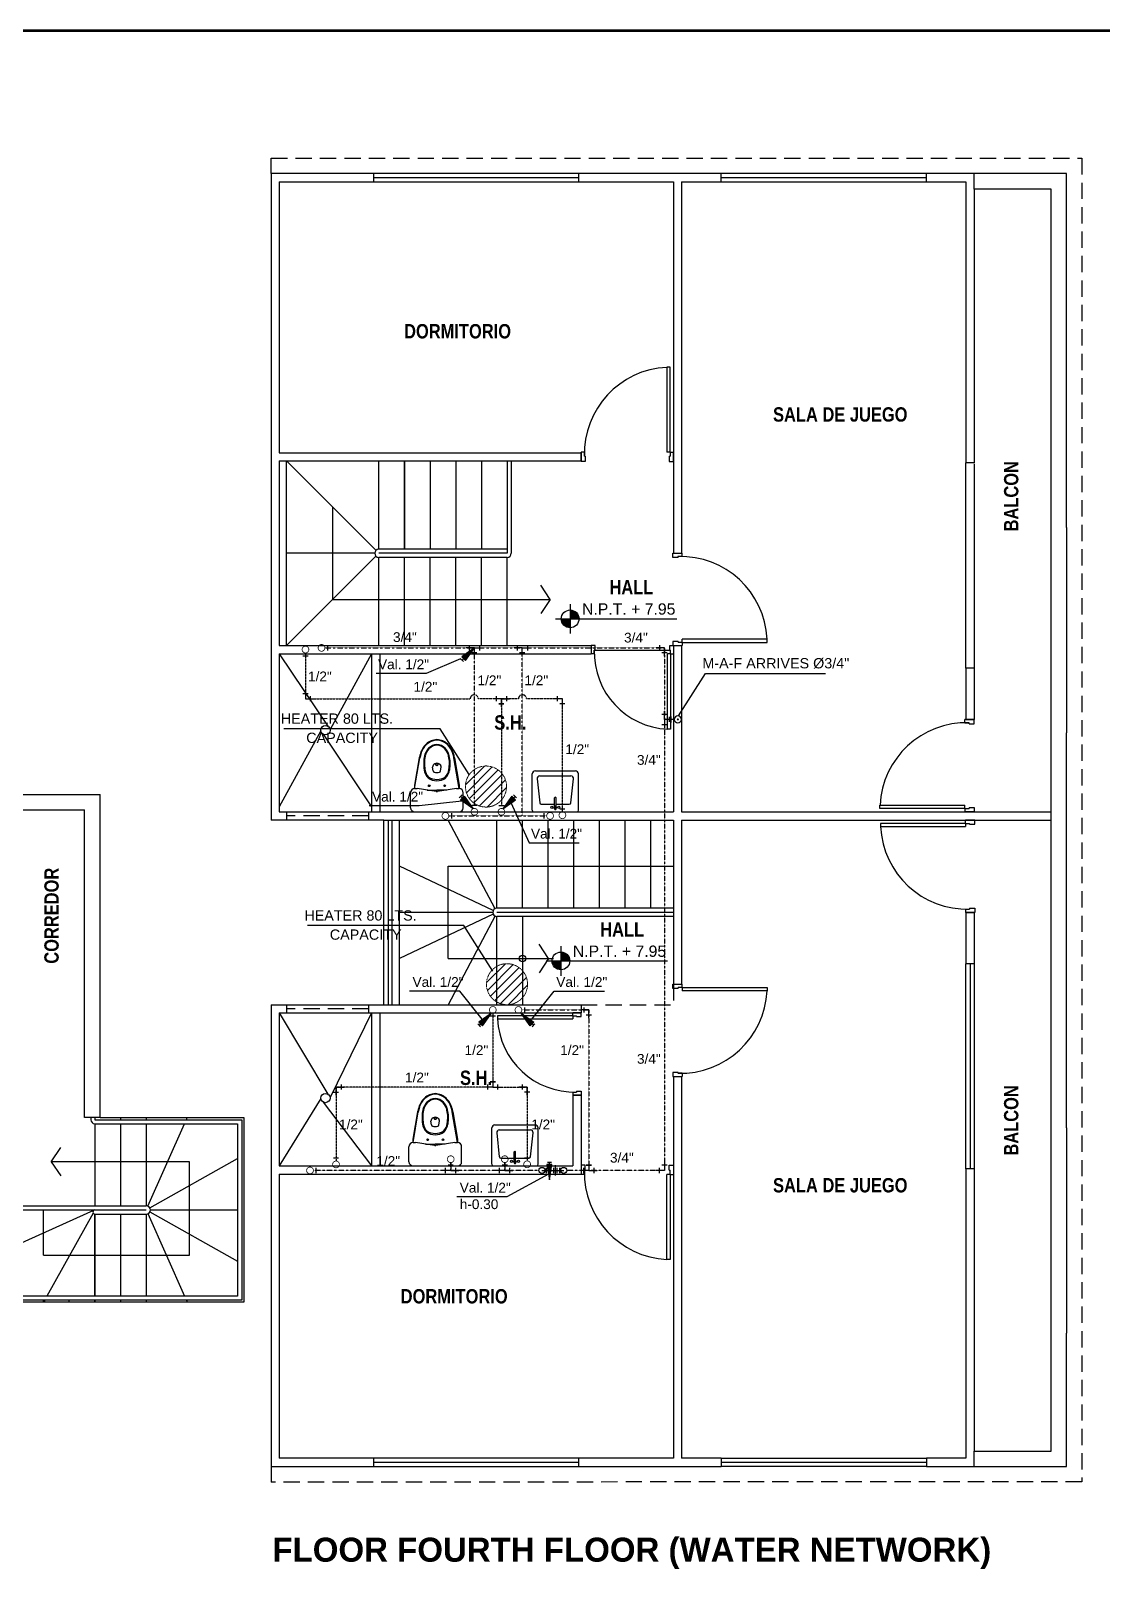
# Model space of a CAD drawing. Header units: millimetres. Extents: x -249630 to 95394, y -188036 to 109963.
# Drawn here: x -229068 to -208190, y -115931 to -85944 of the extents above; entities that cross this region are included whole.
import ezdxf

# ---------------------------------------------------------------- set-up
doc = ezdxf.new("R2010")
doc.units = ezdxf.units.MM
for name, pattern in [('ACAD_ISO10W100', [18, 12, -3, 0, -3]), ('ACAD_ISO12W100', [22, 12, -3, 0.5, -3, 0.5, -3]), ('DASHED2', [9.525, 6.35, -3.175])]:
    doc.linetypes.add(name, pattern=pattern)
for name, color, linetype in [('00-DESAGUE', 6, 'Continuous'), ('CASCO', 5, 'Continuous'), ('TITULOS', 180, 'Continuous')]:
    doc.layers.add(name, color=color, linetype=linetype)
doc.layers.add('MUROS', color=6, linetype='Continuous', lineweight=60)
doc.layers.add('PROYECCION', color=126, linetype='DASHED2', lineweight=5)
doc.styles.add('LEROY 100', font='arial.ttf', dxfattribs={"height": 0.1})
doc.styles.add('NIVEL', font='arial.ttf', dxfattribs={"width": 1.1, "height": 0.15})
doc.styles.add('ST2', font='arial.ttf')
doc.styles.add('SUBTITULOS(E)', font='swisscbi.ttf', dxfattribs={"oblique": 15, "height": 0.2})
doc.styles.add('TITULOS(E)', font='swisscbi.ttf', dxfattribs={"oblique": 15, "height": 0.23})
doc.dimstyles.new('Flechitas', dxfattribs={"dimscale": 0, "dimtxt": 0.1, "dimasz": 0.09, "dimexe": 0.035, "dimexo": 0.02, "dimgap": 0.05, "dimtad": 2, "dimzin": 4, "dimdsep": 46, "dimtxsty": 'LEROY 100', "dimblk": 'ARCHTICK', "dimcen": 0.05, "dimdle": 0.05, "dimclrd": 171, "dimclre": 171, "dimclrt": 7, "dimadec": 0, "dimazin": 0, "dimtfac": 0.466667, "dimtix": 1, "dimtmove": 2, "dimatfit": 3, "dimfxl": 1, "dimtolj": 1, "dimtzin": 1, "dimarcsym": 0})

# ---------------------------------------------------------------- blocks, each defined once
blk = doc.blocks.new('A$C69206FE2')
at = {"color": 3}
blk.add_line((0.125, 0.017), (0.075, 0.017), dxfattribs=at)
at = {"color": 1, "const_width": 0.00759}
for points in [[(0.1, -0.076, -0.99906), (0.1, -0.01, -0.414214)], [(0.1, -0.076, 0.99906), (0.1, -0.01, 0.414214)]]:
    blk.add_lwpolyline(points, format="xyb", dxfattribs=at)
blk = doc.blocks.new('A$C5D300497')
at = {"layer": 'CASCO'}
h = blk.add_hatch(color=256, dxfattribs=at)
h.paths.add_polyline_path([(13.38, 8.499), (13.38, 8.413), (13.467, 8.413, 0.414214)])
h.paths.add_polyline_path([(13.38, 8.413), (13.294, 8.413, 0.414213), (13.38, 8.326)])
h = blk.add_hatch(color=256, dxfattribs=at)
h.paths.add_polyline_path([(13.29, 5.165), (13.29, 5.079), (13.377, 5.079, 0.414214)])
h.paths.add_polyline_path([(13.29, 5.079), (13.204, 5.079, 0.414213), (13.29, 4.992)])
at = {"layer": 'CASCO', "linetype": 'DASHED2', "ltscale": 0.025}
for p, q in [((10.466, 12.902), (18.366, 12.902)), ((10.466, 12.752), (10.466, 12.902)), ((18.366, 12.902), (18.366, 0.002)), ((10.616, 6.532), (10.616, 6.452)), ((11.416, 6.492), (10.616, 6.492)), ((11.416, 6.532), (11.416, 6.452)), ((10.616, 4.652), (10.616, 4.572)), ((11.416, 4.652), (11.416, 4.572)), ((11.416, 4.612), (10.616, 4.612)), ((10.466, 0.152), (10.466, 0)), ((18.366, 0.002), (10.466, 0))]:
    blk.add_line(p, q, dxfattribs=at)
at = {"layer": 'CASCO'}
for p, q in [((10.466, 12.752), (10.466, 6.452)), ((11.466, 12.752), (10.466, 12.752)), ((13.466, 12.752), (11.466, 12.752)), ((11.466, 12.672), (11.466, 12.752)), ((14.851, 12.752), (13.466, 12.752)), ((13.466, 12.672), (13.466, 12.752)), ((16.851, 12.752), (14.851, 12.752)), ((14.851, 12.672), (14.851, 12.752)), ((17.316, 12.752), (16.851, 12.752)), ((16.851, 12.672), (16.851, 12.752)), ((18.216, 12.752), (17.316, 12.752)), ((17.316, 12.602), (17.316, 12.752)), ((18.216, 9.302), (18.216, 12.752)), ((10.546, 12.672), (10.546, 10.032)), ((10.546, 12.672), (11.466, 12.672)), ((13.466, 12.712), (11.466, 12.712)), ((11.466, 12.672), (13.466, 12.672)), ((13.466, 12.672), (14.386, 12.672)), ((14.386, 12.672), (14.386, 9.052)), ((14.466, 12.672), (14.851, 12.672)), ((14.466, 12.672), (14.466, 9.052)), ((16.851, 12.712), (14.851, 12.712)), ((14.851, 12.672), (16.851, 12.672)), ((16.851, 12.672), (17.236, 12.672)), ((17.236, 12.672), (17.236, 9.932)), ((18.066, 12.602), (17.316, 12.602)), ((17.316, 12.602), (17.316, 9.932)), ((18.066, 0.302), (18.066, 12.602)), ((14.355, 10.865), (14.323, 10.865)), ((14.323, 10.865), (14.323, 10.038)), ((14.355, 10.038), (14.355, 10.865)), ((10.546, 10.032), (13.486, 10.032)), ((10.546, 9.952), (13.486, 9.952)), ((10.546, 9.952), (10.546, 8.152)), ((10.616, 8.152), (10.616, 9.952)), ((11.488, 9.081), (10.616, 9.952)), ((11.516, 9.092), (11.516, 9.952)), ((11.516, 9.092), (11.516, 9.952)), ((11.766, 9.952), (11.766, 9.092)), ((11.766, 9.092), (11.766, 9.952)), ((12.016, 9.952), (12.016, 9.092)), ((12.266, 9.952), (12.266, 9.092)), ((12.516, 9.952), (12.516, 9.092)), ((12.766, 9.952), (12.766, 9.052)), ((12.806, 9.952), (12.806, 9.052)), ((13.486, 9.947), (13.486, 10.038)), ((13.518, 10.038), (13.486, 10.038)), ((13.486, 10.032), (13.486, 9.952)), ((13.527, 9.947), (13.486, 9.947)), ((13.518, 10.038), (13.518, 9.997)), ((13.527, 9.997), (13.518, 9.997)), ((13.527, 9.997), (13.527, 9.947)), ((14.355, 10.038), (14.323, 10.038)), ((14.345, 9.997), (14.345, 9.947)), ((14.345, 9.997), (14.355, 9.997)), ((14.345, 9.947), (14.386, 9.947)), ((14.355, 10.038), (14.355, 9.997)), ((14.355, 10.038), (14.386, 10.038)), ((14.386, 9.947), (14.386, 10.038)), ((17.236, 7.932), (17.236, 9.932)), ((17.316, 9.932), (17.236, 9.932)), ((17.316, 9.924), (17.316, 7.932)), ((11.066, 9.502), (11.066, 8.602)), ((18.216, 9.302), (18.216, 7.302)), ((11.476, 9.052), (10.616, 9.052)), ((11.488, 9.024), (10.616, 8.152)), ((12.766, 9.092), (11.516, 9.092)), ((12.016, 9.052), (11.516, 9.052)), ((11.516, 8.152), (11.516, 9.012)), ((12.766, 9.012), (11.516, 9.012)), ((11.766, 8.152), (11.766, 9.012)), ((12.766, 9.052), (12.016, 9.052)), ((12.016, 8.152), (12.016, 9.012)), ((12.266, 8.152), (12.266, 9.012)), ((12.516, 8.152), (12.516, 9.012)), ((12.766, 8.152), (12.766, 9.012)), ((14.381, 9.052), (14.472, 9.052)), ((14.381, 9.011), (14.381, 9.052)), ((14.431, 9.011), (14.381, 9.011)), ((14.386, 9.052), (14.466, 9.052)), ((14.431, 9.011), (14.431, 9.02)), ((14.472, 9.02), (14.431, 9.02)), ((14.472, 9.02), (14.472, 9.052)), ((13.186, 8.602), (13.094, 8.741)), ((11.066, 8.602), (13.186, 8.602)), ((13.186, 8.602), (13.094, 8.464)), ((13.38, 8.557), (13.38, 8.269)), ((13.236, 8.413), (14.418, 8.413)), ((10.546, 8.152), (13.586, 8.152)), ((13.586, 8.153), (13.586, 8.072)), ((13.623, 8.153), (13.586, 8.153)), ((13.586, 8.152), (13.586, 8.072)), ((13.623, 8.108), (13.615, 8.108)), ((13.615, 8.072), (13.615, 8.108)), ((13.623, 8.108), (13.623, 8.153)), ((13.623, 8.108), (14.35, 8.108)), ((14.35, 8.108), (14.35, 8.153)), ((14.35, 8.153), (14.386, 8.153)), ((14.35, 8.108), (14.358, 8.108)), ((14.358, 8.072), (14.358, 8.108)), ((14.431, 8.193), (14.381, 8.193)), ((14.381, 8.193), (14.381, 8.152)), ((14.381, 8.152), (14.472, 8.152)), ((14.386, 8.153), (14.386, 8.072)), ((14.386, 8.152), (14.466, 8.152)), ((14.386, 8.152), (14.386, 6.532)), ((14.431, 8.193), (14.431, 8.184)), ((14.472, 8.184), (14.431, 8.184)), ((14.466, 8.152), (14.466, 6.532)), ((14.472, 8.184), (14.472, 8.216)), ((15.299, 8.216), (14.472, 8.216)), ((14.472, 8.184), (14.472, 8.152)), ((14.472, 8.184), (15.299, 8.184)), ((15.299, 8.184), (15.299, 8.216)), ((10.546, 8.072), (13.586, 8.072)), ((10.546, 8.072), (10.546, 6.532)), ((10.546, 8.072), (11.02, 7.366)), ((11.446, 8.072), (11.041, 7.334)), ((11.446, 8.072), (11.446, 6.532)), ((11.526, 8.072), (11.526, 6.532)), ((13.615, 8.072), (13.586, 8.072)), ((14.358, 8.072), (14.33, 8.072)), ((14.33, 7.337), (14.33, 8.072)), ((14.358, 8.072), (14.386, 8.072)), ((14.358, 8.072), (14.358, 7.337)), ((17.236, 7.932), (17.236, 7.432)), ((17.316, 7.932), (17.236, 7.932)), ((17.316, 7.932), (17.316, 7.432)), ((17.316, 7.432), (17.225, 7.432)), ((17.225, 7.4), (17.225, 7.432)), ((17.225, 7.4), (17.266, 7.4)), ((17.236, 7.432), (17.316, 7.432)), ((17.266, 7.391), (17.266, 7.4)), ((17.266, 7.391), (17.316, 7.391)), ((17.316, 7.391), (17.316, 7.432)), ((10.951, 7.323), (10.546, 6.582)), ((10.973, 7.288), (11.446, 6.582)), ((14.358, 7.337), (14.33, 7.337)), ((18.216, 5.252), (18.216, 7.302)), ((13.011, 6.547), (13.011, 6.902)), ((13.041, 6.932), (13.431, 6.932)), ((13.461, 6.547), (13.461, 6.902)), ((13.059, 6.855), (13.084, 6.621)), ((13.083, 6.882), (13.388, 6.882)), ((13.387, 6.621), (13.413, 6.855)), ((7.75, 6.702), (8.8, 6.702)), ((8.8, 3.552), (8.8, 6.702)), ((8.8, 3.552), (8.8, 6.602)), ((13.099, 6.607), (13.228, 6.607)), ((13.236, 6.676), (13.228, 6.669)), ((13.228, 6.584), (13.228, 6.669)), ((13.236, 6.676), (13.243, 6.669)), ((13.243, 6.584), (13.243, 6.669)), ((13.243, 6.607), (13.372, 6.607)), ((7.75, 6.552), (8.65, 6.552)), ((8.65, 3.552), (8.65, 6.552)), ((11.566, 6.452), (10.466, 6.452)), ((10.546, 6.532), (14.386, 6.532)), ((11.566, 4.652), (11.566, 6.452)), ((11.566, 6.452), (14.386, 6.452)), ((11.606, 6.452), (11.606, 4.652)), ((11.646, 4.652), (11.646, 6.452)), ((11.716, 4.652), (11.716, 6.452)), ((12.648, 5.588), (12.191, 6.452)), ((12.666, 5.592), (12.666, 6.452)), ((12.916, 5.592), (12.916, 6.452)), ((13.026, 6.532), (13.446, 6.532)), ((13.166, 5.592), (13.166, 6.452)), ((13.236, 6.591), (13.221, 6.576)), ((13.221, 6.576), (13.236, 6.561)), ((13.221, 6.576), (13.251, 6.576)), ((13.228, 6.561), (13.228, 6.569)), ((13.236, 6.561), (13.236, 6.591)), ((13.251, 6.576), (13.236, 6.591)), ((13.236, 6.561), (13.251, 6.576)), ((13.243, 6.561), (13.243, 6.569)), ((13.416, 5.592), (13.416, 6.452)), ((13.666, 5.592), (13.666, 6.452)), ((13.916, 5.592), (13.916, 6.452)), ((14.166, 5.592), (14.166, 6.452)), ((14.386, 6.452), (14.386, 4.852)), ((14.466, 6.532), (18.066, 6.532)), ((14.466, 6.452), (18.066, 6.452)), ((14.466, 6.452), (14.466, 4.852)), ((16.398, 6.564), (16.398, 6.596)), ((16.398, 6.596), (17.225, 6.596)), ((17.225, 6.564), (16.398, 6.564)), ((17.225, 6.564), (17.225, 6.596)), ((17.225, 6.564), (17.266, 6.564)), ((17.225, 6.564), (17.225, 6.532)), ((17.316, 6.532), (17.225, 6.532)), ((17.322, 6.452), (17.231, 6.452)), ((17.231, 6.42), (17.231, 6.452)), ((17.266, 6.573), (17.316, 6.573)), ((17.266, 6.573), (17.266, 6.564)), ((17.316, 6.573), (17.316, 6.532)), ((17.322, 6.411), (17.322, 6.452)), ((16.404, 6.42), (16.404, 6.389)), ((17.231, 6.42), (16.404, 6.42)), ((16.404, 6.389), (17.231, 6.389)), ((17.231, 6.42), (17.231, 6.389)), ((17.231, 6.42), (17.272, 6.42)), ((17.272, 6.411), (17.272, 6.42)), ((17.272, 6.411), (17.322, 6.411)), ((12.63, 5.569), (11.716, 6.002)), ((12.191, 5.102), (12.191, 6.002)), ((12.191, 6.002), (14.386, 6.002)), ((12.626, 5.552), (11.716, 5.552)), ((14.386, 5.592), (12.666, 5.592)), ((14.386, 5.552), (12.666, 5.552)), ((17.231, 5.584), (17.231, 5.552)), ((17.231, 5.584), (17.272, 5.584)), ((17.322, 5.552), (17.231, 5.552)), ((17.236, 5.552), (17.316, 5.552)), ((17.236, 5.552), (17.236, 5.052)), ((17.272, 5.593), (17.322, 5.593)), ((17.272, 5.593), (17.272, 5.584)), ((17.316, 5.552), (17.316, 5.052)), ((17.322, 5.593), (17.322, 5.552)), ((12.63, 5.535), (11.716, 5.102)), ((12.648, 5.517), (12.191, 4.652)), ((12.666, 4.652), (12.666, 5.512)), ((14.386, 5.512), (12.666, 5.512)), ((12.916, 5.512), (12.916, 4.652)), ((18.216, 3.452), (18.216, 5.252)), ((12.191, 5.102), (13.219, 5.102)), ((13.17, 5.102), (13.077, 5.241)), ((13.17, 5.102), (13.077, 4.964)), ((13.29, 5.223), (13.29, 4.934)), ((13.146, 5.079), (14.328, 5.079)), ((17.236, 3.052), (17.236, 5.052)), ((17.316, 5.052), (17.236, 5.052)), ((17.276, 5.052), (17.276, 3.052)), ((17.316, 5.052), (17.316, 3.052)), ((14.381, 4.852), (14.472, 4.852)), ((14.381, 4.811), (14.381, 4.852)), ((14.431, 4.811), (14.381, 4.811)), ((14.472, 4.82), (14.431, 4.82)), ((14.431, 4.811), (14.431, 4.82)), ((14.472, 4.82), (14.472, 4.852)), ((14.472, 4.82), (14.472, 4.789)), ((14.472, 4.82), (15.299, 4.82)), ((15.299, 4.82), (15.299, 4.789)), ((10.466, 4.652), (11.566, 4.652)), ((10.466, 4.652), (10.466, 0.152)), ((11.566, 4.652), (13.486, 4.652)), ((13.486, 4.652), (13.486, 4.572)), ((15.299, 4.789), (14.472, 4.789)), ((10.546, 4.572), (10.546, 3.082)), ((10.546, 4.572), (13.486, 4.572)), ((10.546, 4.572), (11.02, 3.782)), ((11.446, 4.572), (11.041, 3.749)), ((11.446, 4.572), (11.446, 3.082)), ((11.526, 4.572), (11.526, 3.082)), ((12.671, 4.544), (12.671, 4.516)), ((13.406, 4.544), (12.671, 4.544)), ((12.671, 4.516), (13.406, 4.516)), ((13.487, 4.572), (13.406, 4.572)), ((13.406, 4.544), (13.406, 4.572)), ((13.406, 4.544), (13.406, 4.516)), ((13.406, 4.544), (13.442, 4.544)), ((13.442, 4.536), (13.442, 4.544)), ((13.442, 4.536), (13.487, 4.536)), ((13.487, 4.536), (13.487, 4.572)), ((14.431, 3.993), (14.381, 3.993)), ((14.381, 3.993), (14.381, 3.952)), ((14.381, 3.952), (14.472, 3.952)), ((14.386, 3.952), (14.386, 0.232)), ((14.386, 3.952), (14.466, 3.952)), ((14.431, 3.993), (14.431, 3.984)), ((14.472, 3.984), (14.431, 3.984)), ((14.466, 3.952), (14.466, 0.232)), ((14.472, 3.984), (14.472, 3.952)), ((13.406, 3.801), (13.406, 3.772)), ((13.406, 3.801), (13.442, 3.801)), ((13.406, 3.772), (13.486, 3.772)), ((13.487, 3.772), (13.406, 3.772)), ((13.406, 3.772), (13.406, 3.082)), ((13.442, 3.809), (13.487, 3.809)), ((13.442, 3.809), (13.442, 3.801)), ((13.486, 3.772), (13.486, 3.002)), ((13.487, 3.809), (13.487, 3.772)), ((10.951, 3.739), (10.546, 3.082)), ((10.973, 3.704), (11.446, 3.082)), ((8.8, 3.552), (8.65, 3.552)), ((8.71, 3.552), (8.71, 3.532)), ((8.75, 3.552), (8.75, 3.532)), ((8.75, 3.532), (10.18, 3.532)), ((8.75, 3.492), (8.75, 2.692)), ((8.75, 3.492), (10.14, 3.492)), ((8.8, 3.552), (10.2, 3.552)), ((9, 3.552), (9, 3.532)), ((9, 3.492), (9, 2.692)), ((9.25, 3.552), (9.25, 3.532)), ((9.25, 3.492), (9.25, 2.692)), ((9.266, 2.689), (9.623, 3.492)), ((9.641, 3.532), (9.65, 3.552)), ((10.14, 3.492), (10.14, 1.812)), ((10.18, 3.532), (10.18, 1.772)), ((10.2, 3.552), (10.2, 1.752)), ((12.617, 3.097), (12.617, 3.452)), ((12.647, 3.482), (13.037, 3.482)), ((13.067, 3.097), (13.067, 3.452)), ((18.216, 3.452), (18.216, 1.452)), ((12.665, 3.405), (12.69, 3.171)), ((12.69, 3.432), (12.994, 3.432)), ((12.993, 3.171), (13.019, 3.405)), ((8.324, 3.122), (8.417, 3.261)), ((9.285, 2.672), (10.14, 3.153)), ((12.705, 3.157), (12.834, 3.157)), ((12.842, 3.226), (12.834, 3.219)), ((12.834, 3.134), (12.834, 3.219)), ((12.842, 3.226), (12.849, 3.219)), ((12.849, 3.134), (12.849, 3.219)), ((12.849, 3.157), (12.978, 3.157)), ((8.324, 3.122), (8.417, 2.984)), ((9.67, 3.122), (8.324, 3.122)), ((9.67, 2.212), (9.67, 3.122)), ((10.546, 3.082), (13.406, 3.082)), ((10.546, 3.002), (13.486, 3.002)), ((10.546, 3.002), (10.546, 0.232)), ((12.632, 3.082), (13.052, 3.082)), ((12.842, 3.141), (12.827, 3.126)), ((12.827, 3.126), (12.842, 3.111)), ((12.827, 3.126), (12.857, 3.126)), ((12.834, 3.111), (12.834, 3.119)), ((12.842, 3.111), (12.842, 3.141)), ((12.857, 3.126), (12.842, 3.141)), ((12.842, 3.111), (12.857, 3.126)), ((12.849, 3.111), (12.849, 3.119)), ((13.486, 3.089), (13.486, 2.998)), ((13.527, 3.089), (13.486, 3.089)), ((13.527, 3.039), (13.518, 3.039)), ((13.518, 2.998), (13.518, 3.039)), ((13.527, 3.039), (13.527, 3.089)), ((14.345, 3.039), (14.345, 3.089)), ((14.345, 3.089), (14.386, 3.089)), ((14.345, 3.039), (14.355, 3.039)), ((14.355, 2.998), (14.355, 3.039)), ((14.386, 3.089), (14.386, 2.998)), ((17.236, 3.052), (17.236, 0.232)), ((17.316, 3.052), (17.236, 3.052)), ((17.316, 3.052), (17.316, 0.302)), ((13.518, 2.998), (13.486, 2.998)), ((14.355, 2.998), (14.323, 2.998)), ((14.323, 2.17), (14.323, 2.998)), ((14.355, 2.998), (14.386, 2.998)), ((14.355, 2.998), (14.355, 2.17)), ((7.75, 2.692), (9.25, 2.692)), ((7.75, 2.652), (9.25, 2.652)), ((8.735, 2.646), (7.75, 2.202)), ((8.25, 2.212), (8.25, 2.652)), ((8.733, 2.622), (8.283, 1.812)), ((8.75, 2.612), (9.25, 2.612)), ((8.75, 2.612), (8.75, 1.812)), ((8.75, 1.812), (8.75, 2.612)), ((9, 2.612), (9, 1.812)), ((9, 2.612), (9, 1.812)), ((9.25, 2.652), (9.25, 2.652)), ((9.25, 2.612), (9.25, 1.812)), ((9.266, 2.616), (9.623, 1.812)), ((9.285, 2.633), (10.14, 2.152)), ((9.29, 2.652), (10.14, 2.652)), ((8.25, 2.212), (9.67, 2.212)), ((14.355, 2.17), (14.323, 2.17)), ((10.14, 1.812), (7.75, 1.812)), ((10.18, 1.772), (7.75, 1.772)), ((10.2, 1.752), (7.75, 1.752)), ((8.25, 1.752), (8.25, 1.772)), ((8.261, 1.772), (8.25, 1.752)), ((8.5, 1.752), (8.5, 1.772)), ((8.75, 1.752), (8.75, 1.772)), ((8.75, 1.772), (8.75, 1.752)), ((9, 1.772), (9, 1.752)), ((9, 1.772), (9, 1.752)), ((9.25, 1.772), (9.25, 1.752)), ((9.641, 1.772), (9.65, 1.752)), ((18.216, 0.152), (18.216, 1.452)), ((17.316, 0.152), (17.316, 0.302)), ((17.316, 0.302), (18.066, 0.302)), ((10.466, 0.152), (11.416, 0.152)), ((11.466, 0.232), (10.546, 0.232)), ((11.416, 0.152), (11.466, 0.152)), ((11.466, 0.152), (11.466, 0.232)), ((13.466, 0.232), (11.466, 0.232)), ((13.466, 0.192), (11.466, 0.192)), ((11.468, 0.152), (13.466, 0.152)), ((13.466, 0.152), (13.466, 0.232)), ((14.386, 0.232), (13.466, 0.232)), ((13.466, 0.152), (14.851, 0.152)), ((14.851, 0.232), (14.466, 0.232)), ((14.851, 0.232), (14.851, 0.152)), ((14.851, 0.232), (16.851, 0.232)), ((16.851, 0.192), (14.851, 0.192)), ((16.851, 0.152), (14.851, 0.152)), ((16.851, 0.232), (16.851, 0.152)), ((17.236, 0.232), (16.851, 0.232)), ((16.851, 0.152), (17.316, 0.152)), ((17.316, 0.152), (18.216, 0.152))]:
    blk.add_line(p, q, dxfattribs=at)
at = {"layer": 'CASCO', "ltscale": 0.8}
for p, q in [((11.91, 7.058), (11.864, 6.791)), ((11.865, 6.758), (11.916, 7.057)), ((12.298, 6.758), (12.248, 7.057)), ((12.254, 7.058), (12.3, 6.791)), ((12.046, 6.931), (12.04, 6.969)), ((12.082, 7.011), (12.082, 7.011)), ((12.082, 7.011), (12.082, 7.011)), ((12.082, 7.011), (12.082, 7.011)), ((12.082, 7.011), (12.082, 7.011)), ((12.082, 7.011), (12.082, 7.011)), ((12.082, 7.011), (12.082, 7.011)), ((12.082, 7.011), (12.082, 7.011)), ((12.082, 7.011), (12.082, 7.011)), ((12.118, 6.931), (12.123, 6.969)), ((11.865, 6.758), (11.89, 6.758)), ((12.076, 6.731), (11.89, 6.758)), ((12.274, 6.758), (12.088, 6.731)), ((12.274, 6.758), (12.299, 6.758)), ((11.825, 6.572), (11.825, 6.718)), ((11.986, 6.744), (12.082, 6.744)), ((12.178, 6.744), (12.082, 6.744)), ((12.339, 6.572), (12.339, 6.718)), ((11.865, 6.532), (12.299, 6.532)), ((11.894, 3.608), (11.848, 3.341)), ((11.849, 3.308), (11.9, 3.607)), ((12.282, 3.308), (12.232, 3.607)), ((12.238, 3.608), (12.284, 3.341)), ((12.03, 3.481), (12.024, 3.519)), ((12.066, 3.561), (12.066, 3.561)), ((12.066, 3.561), (12.066, 3.561)), ((12.066, 3.561), (12.066, 3.561)), ((12.066, 3.561), (12.066, 3.561)), ((12.066, 3.561), (12.066, 3.561)), ((12.066, 3.561), (12.066, 3.561)), ((12.066, 3.561), (12.066, 3.561)), ((12.066, 3.561), (12.066, 3.561)), ((12.102, 3.481), (12.107, 3.519)), ((11.849, 3.308), (11.874, 3.308)), ((12.06, 3.281), (11.874, 3.308)), ((12.258, 3.308), (12.072, 3.281)), ((12.258, 3.308), (12.283, 3.308)), ((11.809, 3.122), (11.809, 3.268)), ((11.97, 3.294), (12.066, 3.294)), ((12.162, 3.294), (12.066, 3.294)), ((12.323, 3.122), (12.323, 3.268)), ((11.849, 3.082), (12.283, 3.082))]:
    blk.add_line(p, q, dxfattribs=at)
at = {"layer": 'CASCO', "linetype": 'DASHED2', "ltscale": 0.025}
for points in [[(14.386, 4.852), (14.386, 4.652)], [(13.486, 4.652), (14.386, 4.652)]]:
    blk.add_lwpolyline(points, dxfattribs=at)
at = {"layer": 'CASCO'}
for centre, radius in [((13.38, 8.413), 0.0865), ((10.996, 7.327), 0.0455), ((13.202, 6.576), 0.01), ((13.269, 6.576), 0.01), ((12.916, 5.102), 0.0315), ((13.29, 5.079), 0.0865), ((10.996, 3.743), 0.0455), ((12.808, 3.126), 0.01), ((12.876, 3.126), 0.01)]:
    blk.add_circle(centre, radius, dxfattribs=at)
at = {"layer": 'CASCO', "ltscale": 0.8}
for centre in [(12.007, 6.786), (12.157, 6.786), (11.991, 3.336), (12.141, 3.336)]:
    blk.add_circle(centre, 0.008, dxfattribs=at)
at = {"layer": 'CASCO'}
for centre, radius, start, end in [((14.362, 10.021), 0.844, 92.665, 181.652), ((11.516, 9.052), 0.04, 90, 270), ((12.766, 9.052), 0.04, 270, 0), ((14.455, 8.177), 0.844, 2.665, 91.652), ((14.365, 8.087), 0.75, 178.348, 267.335), ((17.242, 6.557), 0.844, 88.348, 177.335), ((13.041, 6.902), 0.03, 90, 180), ((13.431, 6.902), 0.03, 0, 90), ((13.083, 6.857), 0.025, 90, 186.2258), ((13.388, 6.857), 0.025, 353.7742, 90), ((13.099, 6.622), 0.015, 186.2258, 270), ((13.372, 6.622), 0.015, 270, 353.7742), ((13.026, 6.547), 0.015, 180, 270), ((13.236, 6.561), 0.0075, 180, 0), ((13.446, 6.547), 0.015, 270, 0), ((17.248, 6.428), 0.844, 182.665, 271.652), ((12.666, 5.552), 0.04, 90, 270), ((14.455, 4.828), 0.844, 268.348, 357.335), ((13.421, 4.551), 0.75, 182.665, 271.652), ((8.75, 3.532), 0.04, 180, 270), ((12.647, 3.452), 0.03, 90, 180), ((13.037, 3.452), 0.03, 0, 90), ((12.69, 3.407), 0.025, 90, 186.2258), ((12.994, 3.407), 0.025, 353.7742, 90), ((12.705, 3.172), 0.015, 186.2258, 270), ((12.978, 3.172), 0.015, 270, 353.7742), ((12.632, 3.097), 0.015, 180, 270), ((12.842, 3.111), 0.0075, 180, 0), ((13.052, 3.097), 0.015, 270, 0), ((14.362, 3.014), 0.844, 178.348, 267.335), ((8.75, 2.632), 0.02, 90, 270), ((9.25, 2.652), 0.04, 270, 90)]:
    blk.add_arc(centre, radius, start, end, dxfattribs=at)
at = {"layer": 'CASCO', "ltscale": 0.8}
for centre, radius, start, end in [((12.088, 7.071), 0.165, 92.1936, 132.4727), ((12.088, 7.071), 0.159, 92.2523, 132.8254), ((12.076, 7.071), 0.165, 47.5273, 87.8064), ((12.076, 7.071), 0.159, 47.1746, 87.7477), ((12.202, 7.008), 0.296, 161.1915, 170.2071), ((12.204, 7.008), 0.292, 161.5678, 170.4152), ((12.119, 7.043), 0.206, 133.507, 163.073), ((12.118, 7.044), 0.2, 133.8873, 163.4946), ((12.232, 7.008), 0.279, 165.0071, 179.3331), ((12.241, 7.007), 0.281, 165.8067, 179.3181), ((12.115, 7.045), 0.157, 137.1692, 167.2746), ((12.115, 7.046), 0.15, 137.8845, 168.1333), ((12.088, 7.067), 0.122, 92.76, 135.8858), ((12.088, 7.067), 0.115, 92.8715, 136.5577), ((12.076, 7.067), 0.122, 44.1142, 87.24), ((12.076, 7.067), 0.115, 43.4423, 87.1285), ((12.049, 7.046), 0.15, 11.8667, 42.1155), ((12.048, 7.045), 0.157, 12.7254, 42.8308), ((12.045, 7.044), 0.2, 16.5054, 46.1127), ((12.045, 7.043), 0.206, 16.927, 46.493), ((11.923, 7.007), 0.281, 0.6819, 14.1933), ((11.932, 7.008), 0.279, 0.6669, 14.9929), ((11.96, 7.008), 0.292, 9.5848, 18.4322), ((11.962, 7.008), 0.296, 9.7929, 18.8085), ((12.381, 7), 0.428, 178.5821, 188.2413), ((12.088, 6.957), 0.132, 187.705, 225.6982), ((12.447, 7.014), 0.487, 180.3239, 188.295), ((12.087, 6.96), 0.123, 187.7071, 225.993), ((12.065, 6.972), 0.025, 143.8168, 187.7652), ((12.082, 6.96), 0.0456, 90, 143.8168), ((12.06, 6.933), 0.015, 187.7652, 256.2304), ((12.082, 7.021), 0.105, 256.2304, 270), ((12.075, 6.993), 0.00553, 148.3452, 180), ((12.075, 6.993), 0.00553, 180, 211.6548), ((12.078, 6.991), 0.00917, 123.8954, 148.3452), ((12.078, 6.995), 0.00917, 211.6548, 236.1046), ((12.08, 6.988), 0.0128, 105.5514, 123.8954), ((12.08, 6.998), 0.0128, 236.1046, 254.4486), ((12.082, 6.983), 0.0178, 90, 105.5514), ((12.082, 7.003), 0.0178, 254.4486, 270), ((12.082, 6.96), 0.0456, 36.1832, 90), ((12.082, 6.983), 0.0178, 74.4486, 90), ((12.082, 7.003), 0.0178, 270, 285.5514), ((12.082, 7.021), 0.105, 270, 283.7696), ((12.083, 6.988), 0.0128, 56.1046, 74.4486), ((12.083, 6.998), 0.0128, 285.5514, 303.8954), ((12.085, 6.991), 0.00917, 31.6548, 56.1046), ((12.085, 6.995), 0.00917, 303.8954, 328.3452), ((12.088, 6.993), 0.00553, 360, 31.6548), ((12.088, 6.993), 0.00553, 328.3452, 360), ((12.103, 6.933), 0.015, 283.7696, 352.2348), ((12.098, 6.972), 0.025, 352.2348, 36.1832), ((12.077, 6.96), 0.123, 314.007, 352.2929), ((12.075, 6.957), 0.132, 314.3018, 352.295), ((11.717, 7.014), 0.487, 351.705, 359.6761), ((11.783, 7), 0.428, 351.7587, 1.4179), ((11.865, 6.718), 0.04, 90, 180), ((12.012, 6.766), 0.15, 170.2071, 182.9611), ((12.076, 6.967), 0.132, 232.554, 272.5334), ((12.079, 6.986), 0.138, 235.9958, 271.3648), ((12.085, 6.986), 0.138, 268.6352, 304.0042), ((12.088, 6.967), 0.132, 267.4666, 307.446), ((12.299, 6.718), 0.04, 0, 90), ((12.152, 6.766), 0.15, 357.034, 9.7929), ((12.082, 6.77), 0.04, 261.6858, 278.3224), ((11.865, 6.572), 0.04, 180, 270), ((12.299, 6.572), 0.04, 270, 0), ((12.072, 3.621), 0.165, 92.1936, 132.4727), ((12.072, 3.621), 0.159, 92.2523, 132.8254), ((12.06, 3.621), 0.165, 47.5273, 87.8064), ((12.06, 3.621), 0.159, 47.1746, 87.7477), ((12.186, 3.558), 0.296, 161.1915, 170.2071), ((12.188, 3.558), 0.292, 161.5678, 170.4152), ((12.103, 3.593), 0.206, 133.507, 163.073), ((12.102, 3.594), 0.2, 133.8873, 163.4946), ((12.216, 3.558), 0.279, 165.0071, 179.3331), ((12.225, 3.557), 0.281, 165.8067, 179.3181), ((12.099, 3.595), 0.157, 137.1692, 167.2746), ((12.099, 3.596), 0.15, 137.8845, 168.1333), ((12.072, 3.617), 0.122, 92.76, 135.8858), ((12.072, 3.617), 0.115, 92.8715, 136.5577), ((12.06, 3.617), 0.122, 44.1142, 87.24), ((12.06, 3.617), 0.115, 43.4423, 87.1285), ((12.033, 3.596), 0.15, 11.8667, 42.1155), ((12.032, 3.595), 0.157, 12.7254, 42.8308), ((12.029, 3.594), 0.2, 16.5054, 46.1127), ((12.029, 3.593), 0.206, 16.927, 46.493), ((11.907, 3.557), 0.281, 0.6819, 14.1933), ((11.916, 3.558), 0.279, 0.6669, 14.9929), ((11.944, 3.558), 0.292, 9.5848, 18.4322), ((11.946, 3.558), 0.296, 9.7929, 18.8085), ((12.365, 3.55), 0.428, 178.5821, 188.2413), ((12.072, 3.507), 0.132, 187.705, 225.6982), ((12.431, 3.564), 0.487, 180.3239, 188.295), ((12.071, 3.51), 0.123, 187.7071, 225.993), ((12.049, 3.522), 0.025, 143.8168, 187.7652), ((12.066, 3.51), 0.0456, 90, 143.8168), ((12.044, 3.483), 0.015, 187.7652, 256.2304), ((12.066, 3.571), 0.105, 256.2304, 270), ((12.059, 3.543), 0.00553, 148.3452, 180), ((12.059, 3.543), 0.00553, 180, 211.6548), ((12.062, 3.541), 0.00917, 123.8954, 148.3452), ((12.062, 3.545), 0.00917, 211.6548, 236.1046), ((12.064, 3.538), 0.0128, 105.5514, 123.8954), ((12.064, 3.548), 0.0128, 236.1046, 254.4486), ((12.066, 3.533), 0.0178, 90, 105.5514), ((12.066, 3.553), 0.0178, 254.4486, 270), ((12.066, 3.51), 0.0456, 36.1832, 90), ((12.066, 3.533), 0.0178, 74.4486, 90), ((12.066, 3.553), 0.0178, 270, 285.5514), ((12.066, 3.571), 0.105, 270, 283.7696), ((12.067, 3.538), 0.0128, 56.1046, 74.4486), ((12.067, 3.548), 0.0128, 285.5514, 303.8954), ((12.069, 3.541), 0.00917, 31.6548, 56.1046), ((12.069, 3.545), 0.00917, 303.8954, 328.3452), ((12.072, 3.543), 0.00553, 360, 31.6548), ((12.072, 3.543), 0.00553, 328.3452, 0), ((12.087, 3.483), 0.015, 283.7696, 352.2348), ((12.082, 3.522), 0.025, 352.2348, 36.1832), ((12.061, 3.51), 0.123, 314.007, 352.2929), ((12.059, 3.507), 0.132, 314.3018, 352.295), ((11.701, 3.564), 0.487, 351.705, 359.6761), ((11.767, 3.55), 0.428, 351.7587, 1.4179), ((11.849, 3.268), 0.04, 90, 180), ((11.996, 3.316), 0.15, 170.2071, 182.9611), ((12.06, 3.517), 0.132, 232.554, 272.5334), ((12.063, 3.536), 0.138, 235.9958, 271.3648), ((12.069, 3.536), 0.138, 268.6352, 304.0042), ((12.072, 3.517), 0.132, 267.4666, 307.446), ((12.283, 3.268), 0.04, 0, 90), ((12.136, 3.316), 0.15, 357.034, 9.7929), ((12.066, 3.32), 0.04, 261.6858, 278.3224), ((11.849, 3.122), 0.04, 180, 270), ((12.283, 3.122), 0.04, 270, 0)]:
    blk.add_arc(centre, radius, start, end, dxfattribs=at)
at = {"layer": 'CASCO', "linetype": 'ByBlock'}
for s, height, style, p in [('DORMITORIO', 0.14, 'SUBTITULOS(E)', (11.762, 11.146)), ('SALA DE JUEGO', 0.14, 'SUBTITULOS(E)', (15.357, 10.335)), ('HALL', 0.14, 'SUBTITULOS(E)', (13.763, 8.651)), ('N.P.T. + 7.95', 0.11, 'NIVEL', (13.496, 8.454)), ('S.H.', 0.14, 'SUBTITULOS(E)', (12.641, 7.333)), ('HALL', 0.14, 'SUBTITULOS(E)', (13.673, 5.316)), ('N.P.T. + 7.95', 0.11, 'NIVEL', (13.406, 5.119)), ('S.H.', 0.14, 'SUBTITULOS(E)', (12.307, 3.87)), ('SALA DE JUEGO', 0.14, 'SUBTITULOS(E)', (15.357, 2.823)), ('DORMITORIO', 0.14, 'SUBTITULOS(E)', (11.729, 1.741))]:
    blk.add_text(s, height=height, dxfattribs=dict(at, style=style)).set_placement(p)
at = {"layer": 'CASCO', "linetype": 'ByBlock', "style": 'SUBTITULOS(E)'}
for s, p in [('BALCON', (17.747, 9.265)), ('CORREDOR', (8.397, 5.052)), ('BALCON', (17.747, 3.182))]:
    blk.add_text(s, height=0.14, rotation=90, dxfattribs=at).set_placement(p)
blk = doc.blocks.new('34')
at = {"color": 3, "style": 'ST2'}
blk.add_text('3/4"', height=0.095, dxfattribs=at).set_placement((-0.193, 0.052))
blk = doc.blocks.new('A')
at = {"color": 3}
blk.add_line((0.06, 0.025), (0.06, -0.025), dxfattribs=at)
at = {"color": 5, "const_width": 0.00759}
for points in [[(-0.033, 0, -0.99906), (0.033, 0, -0.414214)], [(-0.033, 0, 0.99906), (0.033, 0, 0.414214)]]:
    blk.add_lwpolyline(points, format="xyb", dxfattribs=at)
blk = doc.blocks.new('L')
blk.add_hatch(color=2).paths.add_polyline_path([(0.025, 0.058), (-0.025, 0.058), (0, -0.092)])
at = {"color": 2}
for p, q in [((0.025, 0.058), (-0.025, 0.058)), ((-0.025, 0.058), (0, -0.092)), ((0.02, 0.078), (-0.02, 0.078)), ((0, 0.058), (0, 0.078)), ((0, -0.092), (0.025, 0.058))]:
    blk.add_line(p, q, dxfattribs=at)
blk = doc.blocks.new('_ArchTick')
at = {"color": 0, "linetype": 'ByBlock', "const_width": 0.15}
blk.add_lwpolyline([(-0.5, -0.5), (0.5, 0.5)], dxfattribs=at)
blk = doc.blocks.new('X')
at = {"color": 2}
for p, q in [((0, 0), (0, -0.08)), ((0.08, 0), (0, 0))]:
    blk.add_line(p, q, dxfattribs=at)
at = {"color": 3}
for p, q in [((0.05, 0.025), (0.05, -0.025)), ((-0.025, -0.05), (0.025, -0.05))]:
    blk.add_line(p, q, dxfattribs=at)
blk = doc.blocks.new('12')
at = {"color": 3, "style": 'ST2'}
blk.add_text('1/2"', height=0.095, dxfattribs=at).set_placement((-0.2, 0.052))
blk = doc.blocks.new('MM')
at = {"color": 3}
blk.add_line((0.068, 0.028), (0.068, -0.029), dxfattribs=at)
at = {"color": 2, "const_width": 0.0102}
blk.add_lwpolyline([(-0.005, 0, 1), (0.005, 0, 1)], format="xyb", close=True, dxfattribs=at)
at = {"color": 3}
blk.add_circle((0, 0), 0.0342, dxfattribs=at)
blk = doc.blocks.new('LL')
at = {"color": 3}
blk.add_line((0, 0), (0.213, 0), dxfattribs=at)
at = {"color": 2}
for p, q in [((0.041, 0.025), (0.041, -0.025)), ((0.114, 0.025), (0.114, -0.025)), ((0.129, 0.05), (0.129, -0.05)), ((0.144, 0.025), (0.144, -0.025)), ((0.172, 0.025), (0.172, -0.025))]:
    blk.add_line(p, q, dxfattribs=at)
for centre in [(0, 0), (0.213, 0)]:
    blk.add_circle(centre, 0.03, dxfattribs=at)
blk.add_blockref('L', (0.073, 0))

msp = doc.modelspace()

# ---------------------------------------------------------------- hatches: boundary and pattern name
h = msp.add_hatch()
h.set_pattern_fill('_USER', color=1, scale=120, angle=45, style=0, pattern_type=0)
h.set_pattern_definition([(45, (-1405383.21, -1011695.84), (-84.852814, 84.852814), [])])
edge = h.paths.add_edge_path()
edge.add_arc((-220197.83, -100674.695), 400, 0, 360)
h = msp.add_hatch()
h.set_pattern_fill('_USER', color=1, scale=120, angle=45, style=0, pattern_type=0)
h.set_pattern_definition([(45, (-1404973.62, -1015549.31), (-84.852814, 84.852814), [])])
edge = h.paths.add_edge_path()
edge.add_arc((-219788.245, -104528.169), 400, 0, 360)

# ---------------------------------------------------------------- linework, layer by layer
at = {"color": 3, "linetype": 'ACAD_ISO10W100', "ltscale": 0.02}
for points in [[(-223337.072, -97972.262), (-223337.072, -97972.262), (-216718.857, -97972.318), (-216718.857, -99367.035)], [(-220423.481, -101048.169), (-220423.481, -97972.318)], [(-219491.881, -101247.28), (-219491.881, -97972.318)], [(-216718.857, -99367.035), (-216718.857, -108158.711), (-218623.113, -108158.71)], [(-216596.341, -99367.035), (-216718.857, -99367.035)], [(-216527.941, -99367.035), (-216596.341, -99367.035)], [(-220923.198, -101247.28), (-219015.01, -101247.28)], [(-220923.198, -101247.28), (-219015.01, -101247.28)], [(-219499.922, -105030.425), (-218193.014, -105030.369), (-218193.017, -108158.71)], [(-219168.517, -108158.709), (-223561.405, -108158.705), (-223561.405, -108158.705)], [(-220885.121, -108158.708), (-220885.059, -108014.268)], [(-219831.887, -108158.708), (-219831.825, -108014.268)]]:
    msp.add_lwpolyline(points, dxfattribs=at)
at = {"color": 50, "linetype": 'ACAD_ISO12W100', "ltscale": 0.03}
for points in [[(-223715.269, -98071.122), (-223715.331, -98962.938), (-220505.164, -98962.938)], [(-219565.685, -98963.073), (-220349.21, -98962.938)], [(-219897.001, -98962.938), (-219896.816, -101048.169)], [(-218708.649, -101168.169), (-218708.649, -98962.938), (-219409.773, -98962.938)], [(-220065.028, -105096.305), (-220065.028, -106533.092), (-223120.242, -106533.092), (-223120.242, -107974.801)], [(-220065.028, -106533.092), (-219396.207, -106533.092), (-219396.207, -107967.109)]]:
    msp.add_lwpolyline(points, dxfattribs=at)
for centre, radius, start, end in [((-220427.21, -98965.677), 78.048, 2.0113158, 177.9886842), ((-219487.704, -98965.653), 78.024, 1.9942398, 178.1053097)]:
    msp.add_arc(centre, radius, start, end, dxfattribs=at)
at = {"layer": 'MUROS'}
msp.add_lwpolyline([(-249630.425, -145944.07), (-159500.61, -145944.07), (-159500.61, -85944.07), (-249630.425, -85944.07)], close=True, dxfattribs=at)
at = {"layer": 'PROYECCION', "color": 2, "ltscale": 0.02}
for centre in [(-220197.83, -100674.695), (-219788.245, -104528.169)]:
    msp.add_circle(centre, 400, dxfattribs=at)

# ---------------------------------------------------------------- block references
at = {"yscale": 2000, "zscale": 2000}
for name, p, xscale in [('34', (-221623.771, -97961.848), 2000), ('34', (-217121.558, -97971.62), 2000), ('12', (-223265.805, -98727.685), 2000), ('12', (-221210.138, -98928.528), 2000), ('12', (-219962.969, -98804.248), 2000), ('12', (-219048.652, -98804.248), 2000), ('X', (-216718.857, -99367.035), 2000), ('MM', (-216459.541, -99367.035), -2000), ('12', (-218251.778, -100147.652), 2000), ('34', (-216870.058, -100355.321), 2000), ('12', (-220216.169, -106012.059), 2000), ('12', (-218351.978, -106012.059), 2000), ('34', (-216870.058, -106182.557), 2000), ('12', (-221375.281, -106545.214), 2000), ('12', (-222661.946, -107460.842), 2000), ('12', (-218916.517, -107460.842), 2000), ('12', (-221934.655, -108172.764), 2000), ('34', (-217395.568, -108108.874), 2000)]:
    msp.add_blockref(name, p, dxfattribs=dict(at, xscale=xscale))
at = {"color": 3, "linetype": 'ACAD_ISO10W100', "yscale": 2000, "zscale": 2000, "rotation": 180}
for p, xscale in [((-223515.331, -98090.986), 2000), ((-220265.028, -105116.17), -2000)]:
    msp.add_blockref('A$C69206FE2', p, dxfattribs=dict(at, xscale=xscale))
at = {"yscale": 2000, "zscale": 2000}
for name, p, xscale, rotation in [('L', (-220553.296, -98102.255), 2000, 134.9999999999999), ('X', (-220423.481, -97972.318), 2000, 270), ('X', (-220423.481, -97972.318), -2000, 90), ('X', (-219491.881, -97972.318), 2000, 270), ('X', (-219491.881, -97972.318), -2000, 90), ('X', (-216718.857, -97972.318), 2000, 270), ('X', (-223715.331, -98962.938), 2000, 90), ('X', (-219897.001, -98963.043), 2000, 270), ('X', (-219897.001, -98963.043), -2000, 90), ('X', (-218708.649, -98962.938), 2000, 270), ('X', (-216718.857, -99367.035), -2000, 180), ('L', (-220579.749, -100978.093), -2000, 45), ('L', (-219740.671, -100978.093), 2000, 315), ('L', (-220221.234, -105220.568), 2000, 134.9999999999999), ('L', (-219382.156, -105220.568), -2000, 225), ('X', (-218193.014, -105030.369), 2000, 270), ('X', (-220065.028, -106533.092), -2000, 270), ('X', (-220065.028, -106533.092), 2000, 90), ('X', (-223120.242, -106533.296), -2000, 90), ('X', (-219396.207, -106533.296), 2000, 270), ('X', (-220885.121, -108158.708), -2000, 270), ('X', (-220885.121, -108158.708), 2000, 90), ('X', (-219831.887, -108158.708), -2000, 270), ('X', (-219831.887, -108158.708), 2000, 90), ('X', (-218193.017, -108158.71), -2000, 270), ('X', (-218193.017, -108158.71), 2000, 90), ('X', (-216718.857, -108158.711), -2000, 270)]:
    msp.add_blockref(name, p, dxfattribs=dict(at, xscale=xscale, rotation=rotation))
at = {"color": 3, "linetype": 'ACAD_ISO10W100', "xscale": 2000, "yscale": 2000, "zscale": 2000}
for name, p in [('A$C69206FE2', (-220096.816, -101082.491)), ('A$C69206FE2', (-218908.587, -101148.304)), ('A$C69206FE2', (-223320.242, -107954.936)), ('A$C69206FE2', (-219596.207, -107952.665)), ('LL', (-219108.517, -108158.709))]:
    msp.add_blockref(name, p, dxfattribs=at)
at = {"layer": '00-DESAGUE', "xscale": -2000, "yscale": 2000, "zscale": 2000}
for p, rotation in [((-223402.884, -97972.318), 180), ((-220423.481, -101168.169), 270), ((-220885.116, -107938.708), 90), ((-219831.887, -107938.708), 90), ((-223627.217, -108158.767), 180)]:
    msp.add_blockref('A', p, dxfattribs=dict(at, rotation=rotation))
at = {"layer": '00-DESAGUE', "yscale": 2000, "zscale": 2000}
for p, xscale in [((-220989.011, -101247.218), 2000), ((-218949.198, -101247.218), -2000), ((-219565.734, -105030.369), 2000)]:
    msp.add_blockref('A', p, dxfattribs=dict(at, xscale=xscale))
at = {"layer": 'CASCO', "xscale": 2000, "yscale": 2000, "zscale": 2000}
msp.add_blockref('A$C5D300497', (-245318.072, -114232.777), dxfattribs=at)

# ---------------------------------------------------------------- texts
at = {"color": 3, "style": 'ST2'}
for s, p in [('Val. 1/2"', (-222301.416, -98388.283)), ('Val. 1/2"', (-222417.506, -100967.175)), ('Val. 1/2"', (-219320.98, -101688.753)), ('Val. 1/2"', (-221629.242, -104580.279)), ('Val. 1/2"', (-218828.605, -104580.279)), ('Val. 1/2"', (-220709.426, -108589.48)), ('h-0.30', (-220709.426, -108911.279))]:
    msp.add_text(s, height=190, dxfattribs=at).set_placement(p)
at = {"color": 80, "style": 'LEROY 100'}
for s, p in [('M-A-F ARRIVES %%C3/4"', (-215981.067, -98372.083)), ('HEATER 80 LTS.', (-224196.825, -99451.419)), ('CAPACITY', (-223700.393, -99825.448)), ('HEATER 80 LTS.', (-223737.677, -103287.368)), ('CAPACITY', (-223241.245, -103661.396))]:
    msp.add_text(s, height=200, dxfattribs=at).set_placement(p)
at = {"layer": 'TITULOS', "linetype": 'ByBlock', "style": 'TITULOS(E)', "width": 1.2}
msp.add_text('FLOOR FOURTH FLOOR (WATER NETWORK)', height=468, dxfattribs=at).set_placement((-224359.761, -115784.435))

# ---------------------------------------------------------------- leaders
for points in [[(-220692.181, -98184.45), (-221363.42, -98473.408), (-222339.085, -98473.408)], [(-216445.711, -99300.047), (-215921.538, -98469.374), (-213582.512, -98469.374)], [(-220525.39, -100440.512), (-221088.137, -99548.71), (-224137.296, -99548.71)], [(-220670.436, -100958.859), (-221498.481, -101052.301), (-222474.146, -101052.301)], [(-219711.59, -100987.843), (-219358.648, -101773.879), (-218382.983, -101773.879)], [(-220066.242, -104276.461), (-220628.989, -103384.659), (-223678.148, -103384.659)], [(-220271.593, -105210.144), (-220710.217, -104665.404), (-221685.883, -104665.404)], [(-219304.898, -105210.144), (-218866.273, -104665.404), (-217890.608, -104665.404)], [(-218980.5, -108228.169), (-219790.402, -108674.605), (-220766.067, -108674.605)]]:
    msp.add_leader(points, dimstyle='Flechitas', override={"dimscale": 1, "dimtad": 0})

doc.saveas('drawing.dxf')
